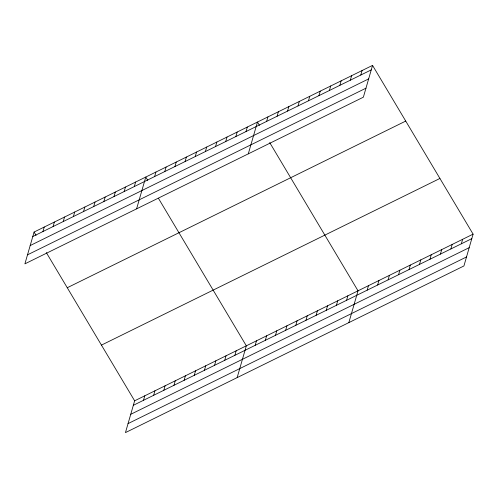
<?xml version="1.0" encoding="UTF-8"?>
<svg xmlns="http://www.w3.org/2000/svg" width="498" height="498" viewBox="0 0 498 498"><rect width="100%" height="100%" fill="white"/><g stroke="black" fill="none" stroke-linecap="round" stroke-linejoin="round"><path stroke-width="0.75" d="M34.082 232.043L24.9 263.853L363.366 97.191L372.548 65.387L34.082 232.043L36.055 235.355M42.934 231.545L44.235 227.044M53.087 226.546L54.388 222.046M63.24 221.548L64.541 217.041M73.399 216.549L74.694 212.042M83.552 211.55L84.853 207.044M93.705 206.546L95.006 202.045M103.858 201.547L105.159 197.046M114.011 196.548L115.312 192.047M124.164 191.549L125.465 187.043M134.323 186.551L135.618 182.044M136.595 208.855L145.777 177.045L147.75 180.363M154.629 176.547L155.93 172.047M164.782 171.549L166.083 167.048M174.935 166.55L176.236 162.049M185.088 161.551L186.389 157.051M195.247 156.553L196.542 152.046M205.4 151.554L206.701 147.047M46.326 252.598L134.634 400.809L125.452 432.613L463.918 265.957L473.1 234.147L372.548 65.387M215.553 146.549L216.854 142.048M143.486 400.311L144.787 395.804M225.706 141.55L227.007 137.05M153.639 395.312L154.94 390.805M235.859 136.552L237.16 132.051M163.798 390.308L165.093 385.807M246.012 131.553L247.313 127.052M173.951 385.309L175.252 380.808M248.29 153.857L257.466 122.047L259.446 125.365M184.104 380.31L185.405 375.809M266.629 121.4L267.93 116.899M194.257 375.311L195.558 370.811M277.093 116.252L278.394 111.745M204.41 370.313L205.711 365.806M287.551 111.098L288.852 106.597M214.563 365.314L215.864 360.807M298.016 105.95L299.317 101.443M224.723 360.309L226.017 355.809M234.875 355.311L236.177 350.81M308.474 100.795L309.775 96.295M237.148 377.615L246.329 345.811L158.414 198.26M318.938 95.647L320.239 91.14M255.181 345.313L256.482 340.813M329.402 90.493L330.697 85.992M265.334 340.315L266.635 335.808M339.86 85.345L341.161 80.838M275.487 335.316L276.788 330.809M350.324 80.19L351.625 75.69M285.647 330.317L286.941 325.81M360.782 75.042L362.083 70.535M295.8 325.312L297.101 320.812M305.953 320.314L307.254 315.813M316.106 315.315L317.407 310.814M326.258 310.316L327.56 305.809M336.411 305.318L337.712 300.811M346.571 300.319L347.865 295.812M348.843 322.623L358.025 290.813L269.717 142.602M367.182 290.166L368.483 285.659M377.646 285.012L378.947 280.511M388.104 279.864L389.405 275.357M398.568 274.709L399.869 270.209M409.032 269.561L410.327 265.054M419.49 264.407L420.791 259.906M429.955 259.259L431.256 254.752M440.413 254.105L441.714 249.604M450.877 248.956L452.178 244.45M461.341 243.802L462.636 239.301M32.781 236.544L371.247 69.888M30.179 245.558L368.645 78.902M27.502 254.839L365.968 88.183M67.261 287.732L405.727 121.076M101.449 345.114L439.915 178.458M134.634 400.809L473.1 234.147M133.333 405.31L471.799 238.654M130.731 414.317L469.197 247.662M128.054 423.605L466.52 256.949"/></g></svg>
